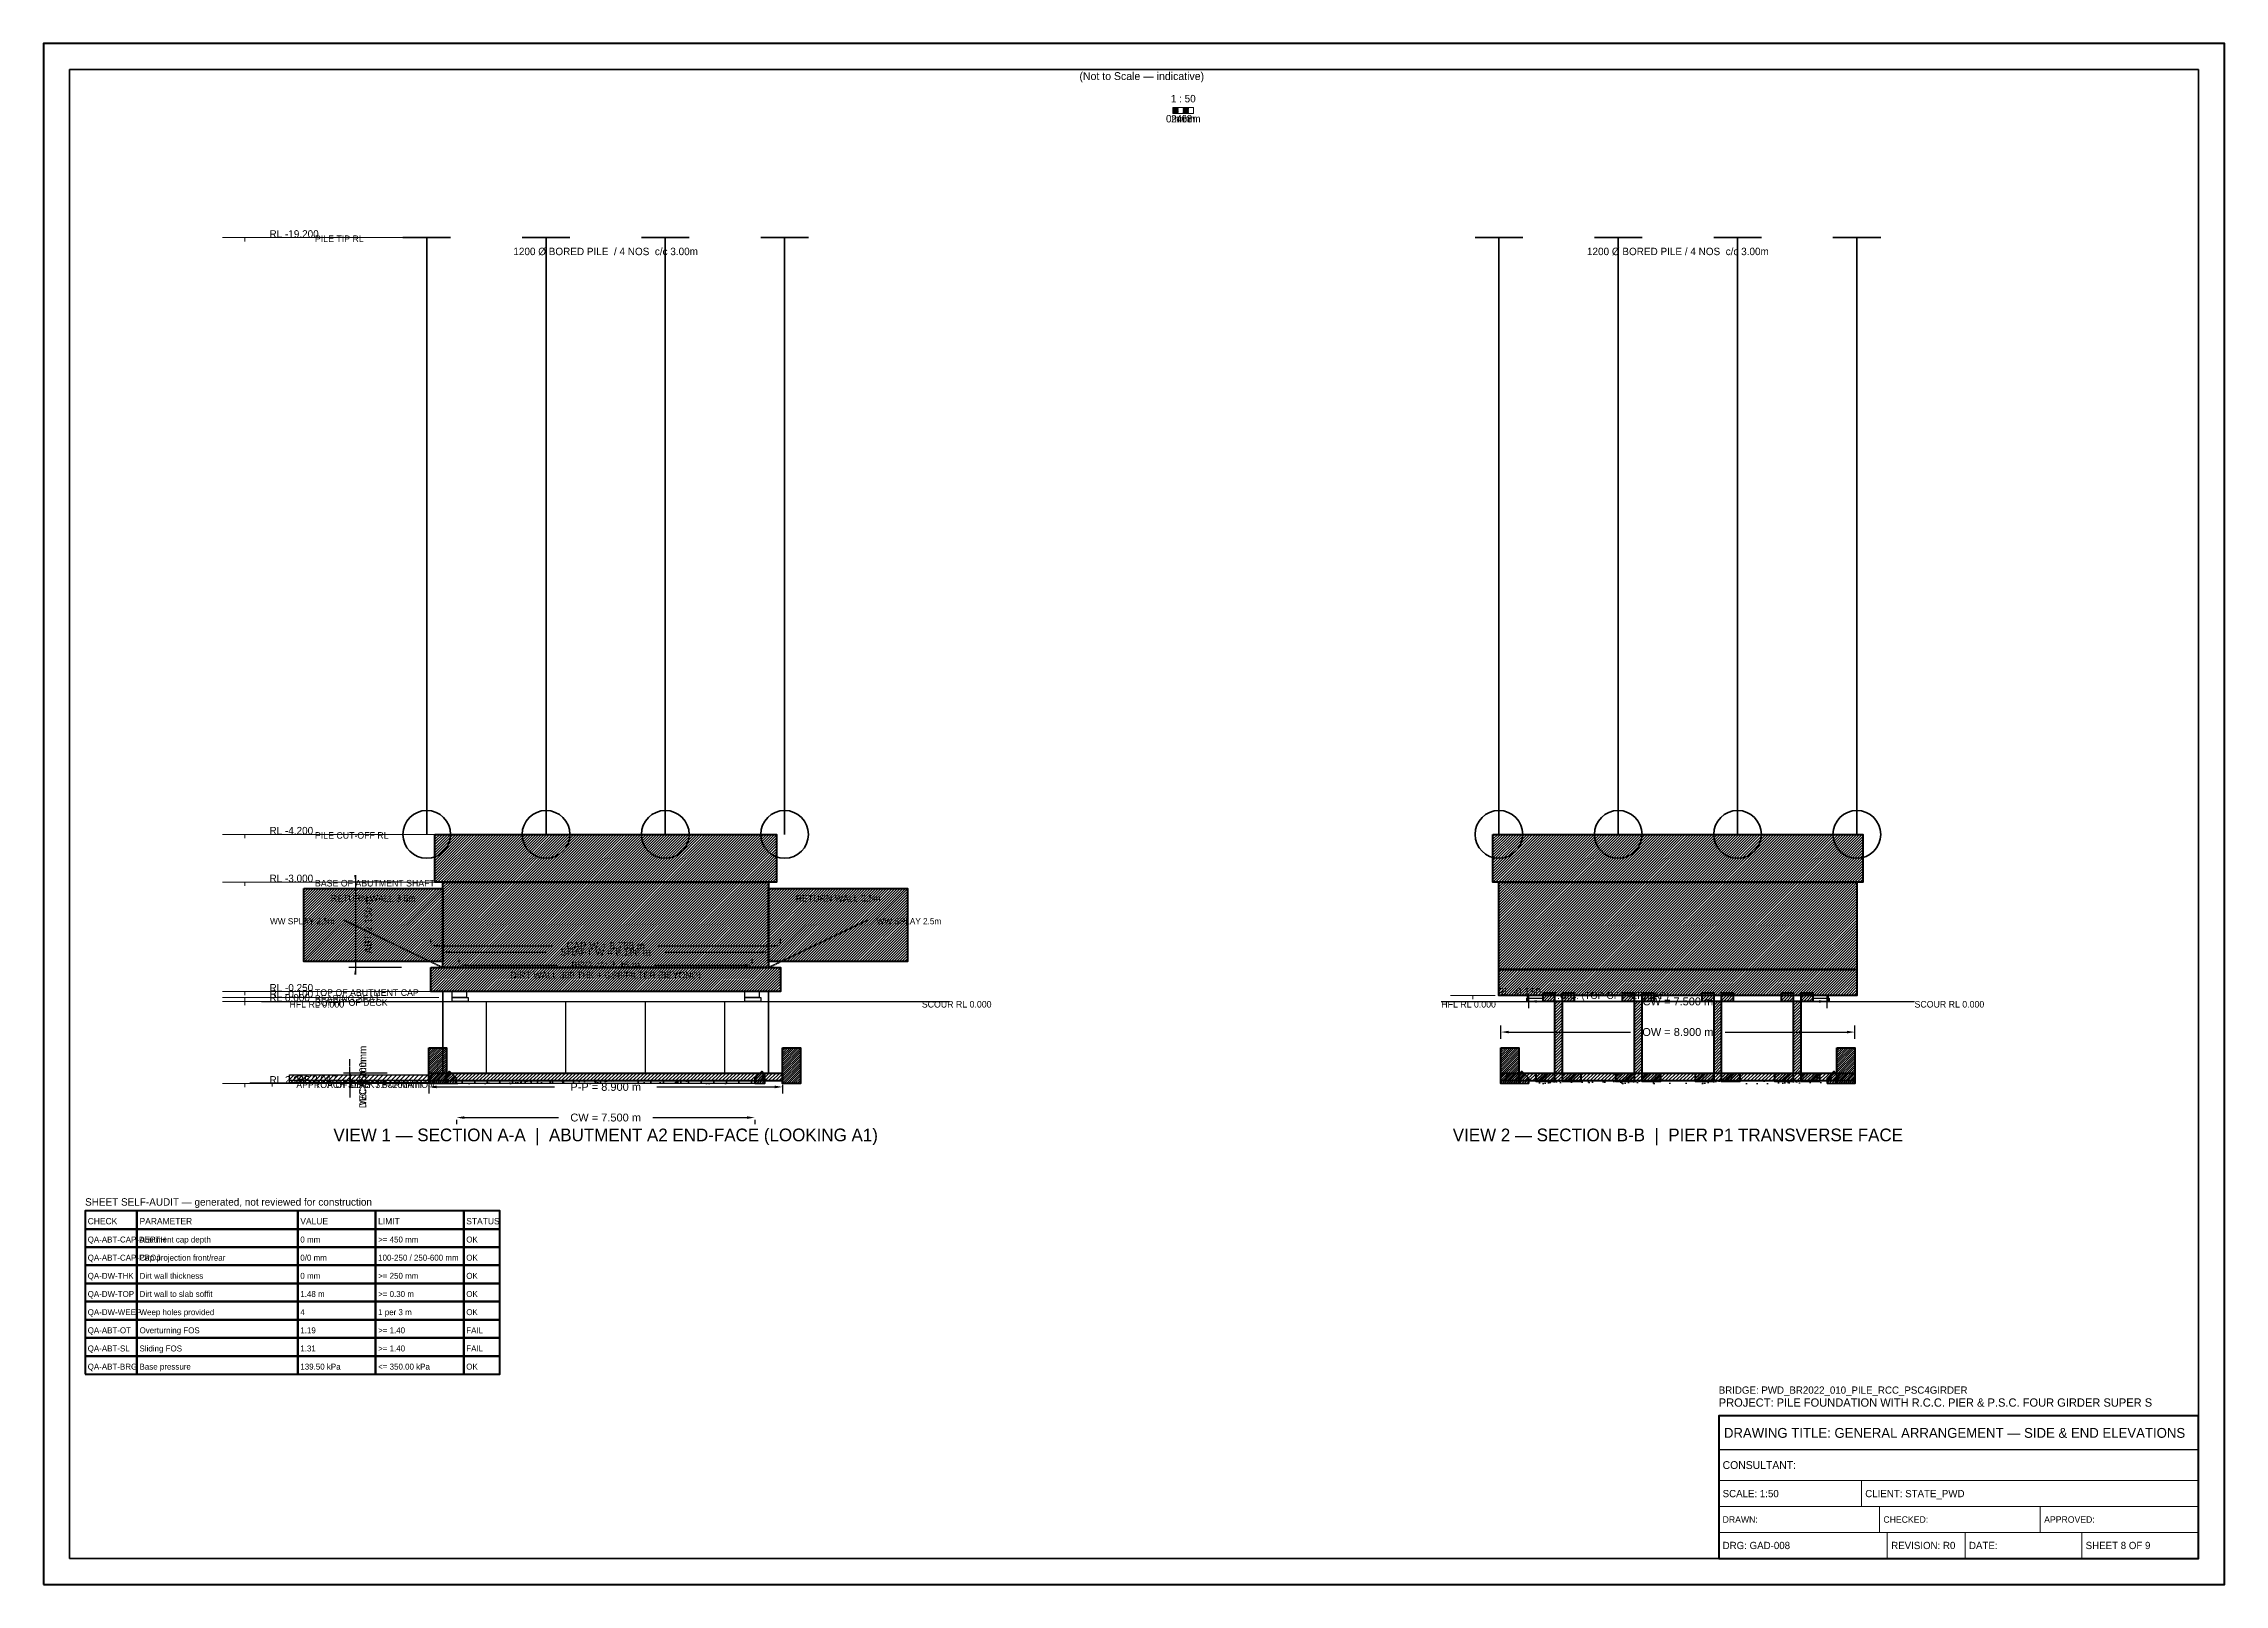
# Model space of a CAD drawing. Header units: metres. Extents: x 0 to 841, y 0 to 594.
import ezdxf
from ezdxf.enums import TextEntityAlignment as Align

# ---------------------------------------------------------------- set-up
doc = ezdxf.new("R2010")
doc.units = ezdxf.units.M
for name, pattern in [('DASHED', [0.5, 0.375, -0.125]), ('DASHED2', [0.25, 0.1875, -0.0625]), ('HIDDEN', [0.25, 0.1875, -0.0625])]:
    doc.linetypes.add(name, pattern=pattern)
for name, color, linetype, lineweight in [('BORDER-INNER', 7, 'Continuous', 35), ('BORDER-OUTER', 7, 'Continuous', 70), ('CIVIL-HFL', 5, 'DASHED', 25), ('CIVIL-ROAD', 7, 'Continuous', 25), ('CIVIL-SCOUR', 1, 'DASHED2', 18), ('DIM-LEVEL', 3, 'Continuous', 18), ('DIM-LINEAR', 3, 'Continuous', 18), ('FOUND-CAP', 2, 'Continuous', 35), ('FOUND-PILE', 4, 'Continuous', 35), ('STRUC-HATCHING', 8, 'Continuous', 18), ('STRUC-HIDDEN', 8, 'HIDDEN', 25), ('SUB-ABUT', 3, 'Continuous', 35), ('SUB-BEARING', 5, 'Continuous', 25), ('SUB-DIRT-WALL', 3, 'Continuous', 35), ('SUB-PIER', 2, 'Continuous', 35), ('SUPER-DECK', 2, 'Continuous', 50), ('SUPER-GIRDER', 1, 'Continuous', 35), ('SUPER-KERB', 7, 'Continuous', 25), ('SUPER-PARAPET', 2, 'Continuous', 35), ('SUPER-WEARING', 8, 'Continuous', 25), ('SYM-SCALE', 7, 'Continuous', 13), ('TEXT-GENERAL', 7, 'Continuous', 18), ('TEXT-HEADER', 7, 'Continuous', 25), ('TEXT-LEVEL', 5, 'Continuous', 18), ('TEXT-SPEC', 7, 'Continuous', 13), ('TEXT-TITLE', 7, 'Continuous', 25), ('TITLEBLK-BOX', 7, 'Continuous', 50), ('TITLEBLK-TEXT', 7, 'Continuous', 18)]:
    doc.layers.add(name, color=color, linetype=linetype, lineweight=lineweight)
doc.styles.add('BRIDGE_STD', font='Arial.ttf')
doc.dimstyles.new('pmb100', dxfattribs={"dimtxt": 2.5, "dimasz": 0.9375, "dimexe": 2.5, "dimexo": 2.5, "dimtad": 0, "dimtih": 1, "dimdec": 0, "dimtxsty": 'BRIDGE_STD', "dimcen": 2.5, "dimazin": 3, "dimtfac": 1, "dimtmove": 0, "dimatfit": 3})

msp = doc.modelspace()

# ---------------------------------------------------------------- hatches: boundary and pattern name
at = {"layer": 'STRUC-HATCHING'}
h = msp.add_hatch(dxfattribs=at)
h.set_pattern_fill('ANSI31', scale=0.230046)
h.paths.add_polyline_path([(150.9, 289.15), (282.6, 289.15), (282.6, 270.75), (150.9, 270.75)])
h = msp.add_hatch(dxfattribs=at)
h.set_pattern_fill('ANSI31', scale=0.2300463)
h.paths.add_polyline_path([(558.94, 289.15), (701.56, 289.15), (701.56, 270.75), (558.94, 270.75)])
h = msp.add_hatch(dxfattribs=at)
h.set_pattern_fill('ANSI31', scale=0.230046)
h.paths.add_polyline_path([(153.96, 270.75), (279.54, 270.75), (279.54, 237.78), (153.96, 237.78)])
h = msp.add_hatch(dxfattribs=at)
h.set_pattern_fill('ANSI31', scale=0.2300463)
h.paths.add_polyline_path([(561.24, 270.75), (699.26, 270.75), (699.26, 237.01), (561.24, 237.01)])
h = msp.add_hatch(dxfattribs=at)
h.set_pattern_fill('ANSI31', scale=0.230046)
h.paths.add_polyline_path([(100.29, 268.3), (153.96, 268.3), (153.96, 240.08), (100.29, 240.08)])
h = msp.add_hatch(dxfattribs=at)
h.set_pattern_fill('ANSI31', scale=0.230046)
h.paths.add_polyline_path([(279.54, 268.3), (333.21, 268.3), (333.21, 240.08), (279.54, 240.08)])
h = msp.add_hatch(dxfattribs=at)
h.set_pattern_fill('ANSI31', scale=0.230046)
h.paths.add_polyline_path([(149.36, 237.78), (284.14, 237.78), (284.14, 228.58), (149.36, 228.58)])
h = msp.add_hatch(dxfattribs=at)
h.set_pattern_fill('ANSI31', scale=0.2300463)
h.paths.add_polyline_path([(561.24, 237.01), (699.26, 237.01), (699.26, 227.04), (561.24, 227.04)])
h = msp.add_hatch(dxfattribs=at)
h.set_pattern_fill('ANSI31', scale=0.245383)
h.paths.add_polyline_path([(575.65, 197.14), (592.83, 197.14), (592.83, 193.82), (585.77, 193.82), (585.77, 228.05), (590.25, 228.05), (590.25, 224.74), (578.23, 224.74), (578.23, 228.05), (582.71, 228.05), (582.71, 193.82), (575.65, 193.82)])
h = msp.add_hatch(dxfattribs=at)
h.set_pattern_fill('ANSI31', scale=0.245383)
h.paths.add_polyline_path([(606.33, 197.14), (623.5, 197.14), (623.5, 193.82), (616.45, 193.82), (616.45, 228.05), (620.93, 228.05), (620.93, 224.74), (608.9, 224.74), (608.9, 228.05), (613.38, 228.05), (613.38, 193.82), (606.33, 193.82)])
h = msp.add_hatch(dxfattribs=at)
h.set_pattern_fill('ANSI31', scale=0.245383)
h.paths.add_polyline_path([(637, 197.14), (654.17, 197.14), (654.17, 193.82), (647.12, 193.82), (647.12, 228.05), (651.6, 228.05), (651.6, 224.74), (639.57, 224.74), (639.57, 228.05), (644.05, 228.05), (644.05, 193.82), (637, 193.82)])
h = msp.add_hatch(dxfattribs=at)
h.set_pattern_fill('ANSI31', scale=0.245383)
h.paths.add_polyline_path([(667.67, 197.14), (684.85, 197.14), (684.85, 193.82), (677.79, 193.82), (677.79, 228.05), (682.27, 228.05), (682.27, 224.74), (670.25, 224.74), (670.25, 228.05), (674.73, 228.05), (674.73, 193.82), (667.67, 193.82)])
h = msp.add_hatch(dxfattribs=at)
h.set_pattern_fill('ANSI31', scale=0.184037)
h.paths.add_polyline_path([(148.5, 206.87), (155.4, 206.87), (155.4, 193.07), (148.5, 193.07)])
h = msp.add_hatch(dxfattribs=at)
h.set_pattern_fill('ANSI31', scale=0.184037)
h.paths.add_polyline_path([(285, 206.87), (291.9, 206.87), (291.9, 193.07), (285, 193.07)])
h = msp.add_hatch(dxfattribs=at)
h.set_pattern_fill('ANSI31', scale=0.184037)
h.paths.add_polyline_path([(562, 206.87), (568.9, 206.87), (568.9, 193.07), (562, 193.07)])
h = msp.add_hatch(dxfattribs=at)
h.set_pattern_fill('ANSI31', scale=0.184037)
h.paths.add_polyline_path([(691.6, 206.87), (698.5, 206.87), (698.5, 193.07), (691.6, 193.07)])
h = msp.add_hatch(dxfattribs=at)
h.set_pattern_fill('ANSI31', scale=0.38341)
h.paths.add_polyline_path([(94.83, 196.41), (148.5, 196.41), (148.5, 193.34), (94.83, 193.34)])
h = msp.add_hatch(dxfattribs=at)
h.set_pattern_fill('ANSI31', scale=0.306728)
h.paths.add_polyline_path([(148.5, 197.14), (285, 197.14), (285, 194.07), (148.5, 194.07)])
h = msp.add_hatch(dxfattribs=at)
h.set_pattern_fill('ANSI31', scale=0.21471)
h.paths.add_polyline_path([(159.24, 193.07), (155.4, 193.07), (155.4, 196.45), (156.55, 197.8), (159.24, 195.1)])
h = msp.add_hatch(dxfattribs=at)
h.set_pattern_fill('ANSI31', scale=0.21471)
h.paths.add_polyline_path([(274.26, 193.07), (278.1, 193.07), (278.1, 196.45), (276.95, 197.8), (274.26, 195.1)])
h = msp.add_hatch(dxfattribs=at)
h.set_pattern_fill('ANSI31', scale=0.3067284)
h.paths.add_polyline_path([(562, 197.14), (698.5, 197.14), (698.5, 194.07), (562, 194.07)])
h = msp.add_hatch(dxfattribs=at)
h.set_pattern_fill('ANSI31', scale=0.21471)
h.paths.add_polyline_path([(572.74, 193.07), (568.9, 193.07), (568.9, 196.45), (570.05, 197.8), (572.74, 195.1)])
h = msp.add_hatch(dxfattribs=at)
h.set_pattern_fill('ANSI31', scale=0.21471)
h.paths.add_polyline_path([(687.76, 193.07), (691.6, 193.07), (691.6, 196.45), (690.45, 197.8), (687.76, 195.1)])
at = {"layer": 'SUPER-WEARING'}
h = msp.add_hatch(dxfattribs=at)
h.set_pattern_fill('AR-SAND', scale=0.0613457)
h.paths.add_polyline_path([(94.83, 194.34), (148.5, 194.34), (148.5, 193.34), (94.83, 193.34)])
h = msp.add_hatch(dxfattribs=at)
h.set_pattern_fill('AR-SAND', scale=0.0613457)
h.paths.add_polyline_path([(159.24, 194.07), (274.26, 194.07), (274.26, 193.07), (159.24, 193.07)])
h = msp.add_hatch(dxfattribs=at)
h.set_pattern_fill('AR-SAND', scale=0.0613457)
h.paths.add_polyline_path([(572.74, 194.07), (687.76, 194.07), (687.76, 193.07), (572.74, 193.07)])
at = {"layer": 'SYM-SCALE'}
h = msp.add_hatch(dxfattribs=at)
h.set_pattern_fill('SOLID')
h.paths.add_polyline_path([(435.5, 567.06), (437.5, 567.06), (437.5, 569.36), (435.5, 569.36)])
h = msp.add_hatch(dxfattribs=at)
h.set_pattern_fill('SOLID')
h.paths.add_polyline_path([(439.5, 567.06), (441.5, 567.06), (441.5, 569.36), (439.5, 569.36)])

# ---------------------------------------------------------------- linework, layer by layer
at = {"layer": 'BORDER-INNER'}
msp.add_lwpolyline([(10, 10), (831, 10), (831, 584), (10, 584), (10, 10)], dxfattribs=at)
at = {"layer": 'BORDER-OUTER'}
msp.add_lwpolyline([(0, 0), (841, 0), (841, 594), (0, 594), (0, 0)], dxfattribs=at)
at = {"layer": 'CIVIL-HFL', "color": 5, "linetype": 'DASHED'}
for p, q in [((84.09, 224.74), (349.41, 224.74)), ((539, 224.74), (721.5, 224.74))]:
    msp.add_line(p, q, dxfattribs=at)
at = {"layer": 'CIVIL-ROAD', "lineweight": 25}
msp.add_lwpolyline([(94.83, 196.41), (148.5, 196.41), (148.5, 193.34), (94.83, 193.34), (94.83, 196.41)], dxfattribs=at)
at = {"layer": 'CIVIL-SCOUR', "color": 1, "linetype": 'DASHED2'}
for p, q in [((84.09, 224.74), (349.41, 224.74)), ((539, 224.74), (721.5, 224.74))]:
    msp.add_line(p, q, dxfattribs=at)
at = {"layer": 'DIM-LEVEL'}
for p, q in [((69.04, 519.2), (86.25, 519.2)), ((77.65, 519.2), (77.65, 517.77)), ((69.04, 289.15), (86.25, 289.15)), ((77.65, 289.15), (77.65, 287.72)), ((69.04, 270.75), (86.25, 270.75)), ((77.65, 270.75), (77.65, 269.32)), ((69.04, 228.58), (86.25, 228.58)), ((77.65, 228.58), (77.65, 227.14)), ((69.04, 226.28), (86.25, 226.28)), ((69.04, 224.74), (86.25, 224.74)), ((77.65, 226.28), (77.65, 224.84)), ((77.65, 224.74), (77.65, 223.31)), ((542.51, 227.04), (559.72, 227.04)), ((551.11, 227.04), (551.11, 225.61)), ((69.04, 193.07), (86.25, 193.07)), ((77.65, 193.07), (77.65, 191.64)), ((79.47, 193.34), (96.68, 193.34)), ((88.08, 193.34), (88.08, 191.91))]:
    msp.add_line(p, q, dxfattribs=at)
at = {"layer": 'DIM-LEVEL', "color": 5}
for p, q in [((77.65, 519.2), (152.43, 519.2)), ((77.65, 289.15), (152.43, 289.15)), ((77.65, 270.75), (152.43, 270.75)), ((77.65, 228.58), (152.43, 228.58)), ((77.65, 226.28), (152.43, 226.28)), ((77.65, 224.74), (152.43, 224.74)), ((77.65, 193.07), (152.43, 193.07))]:
    msp.add_line(p, q, dxfattribs=at)
at = {"layer": 'FOUND-CAP', "lineweight": 40}
for points in [[(150.9, 289.15), (282.6, 289.15), (282.6, 270.75), (150.9, 270.75), (150.9, 289.15)], [(558.94, 289.15), (701.56, 289.15), (701.56, 270.75), (558.94, 270.75), (558.94, 289.15)]]:
    msp.add_lwpolyline(points, dxfattribs=at)
at = {"layer": 'FOUND-PILE', "color": 4, "lineweight": 35}
for p, q in [((138.53, 519.2), (156.94, 519.2)), ((147.74, 289.15), (147.74, 519.2)), ((184.54, 519.2), (202.95, 519.2)), ((193.75, 289.15), (193.75, 519.2)), ((230.55, 519.2), (248.96, 519.2)), ((239.75, 289.15), (239.75, 519.2)), ((276.56, 519.2), (294.97, 519.2)), ((285.76, 289.15), (285.76, 519.2)), ((552.03, 519.2), (570.44, 519.2)), ((561.24, 289.15), (561.24, 519.2)), ((598.04, 519.2), (616.45, 519.2)), ((607.25, 289.15), (607.25, 519.2)), ((644.05, 519.2), (662.46, 519.2)), ((653.25, 289.15), (653.25, 519.2)), ((690.06, 519.2), (708.47, 519.2)), ((699.26, 289.15), (699.26, 519.2))]:
    msp.add_line(p, q, dxfattribs=at)
at = {"layer": 'FOUND-PILE', "color": 4}
for centre in [(147.74, 289.15), (193.75, 289.15), (239.75, 289.15), (285.76, 289.15), (561.24, 289.15), (607.25, 289.15), (653.25, 289.15), (699.26, 289.15)]:
    msp.add_circle(centre, 9.2, dxfattribs=at)
at = {"layer": 'STRUC-HIDDEN', "color": 8, "linetype": 'HIDDEN'}
for p, q in [((155.4, 224.74), (278.1, 224.74)), ((170.74, 197.14), (170.74, 224.74)), ((201.41, 197.14), (201.41, 224.74)), ((232.09, 197.14), (232.09, 224.74)), ((262.76, 197.14), (262.76, 224.74))]:
    msp.add_line(p, q, dxfattribs=at)
at = {"layer": 'SUB-ABUT', "color": 3, "linetype": 'DASHED'}
for p, q in [((153.96, 237.78), (115.62, 256.18)), ((279.54, 237.78), (317.88, 256.18))]:
    msp.add_line(p, q, dxfattribs=at)
at = {"layer": 'SUB-ABUT', "lineweight": 50}
for points in [[(153.96, 270.75), (279.54, 270.75), (279.54, 237.78), (153.96, 237.78), (153.96, 270.75)], [(149.36, 237.78), (284.14, 237.78), (284.14, 228.58), (149.36, 228.58), (149.36, 237.78)]]:
    msp.add_lwpolyline(points, dxfattribs=at)
at = {"layer": 'SUB-ABUT', "lineweight": 40}
for points in [[(100.29, 268.3), (153.96, 268.3), (153.96, 240.08), (100.29, 240.08), (100.29, 268.3)], [(279.54, 268.3), (333.21, 268.3), (333.21, 240.08), (279.54, 240.08), (279.54, 268.3)]]:
    msp.add_lwpolyline(points, dxfattribs=at)
at = {"layer": 'SUB-ABUT', "lineweight": 30}
for points in [[(157.55, 228.58), (163.07, 228.58), (163.07, 226.28), (157.55, 226.28), (157.55, 228.58)], [(270.43, 228.58), (275.95, 228.58), (275.95, 226.28), (270.43, 226.28), (270.43, 228.58)]]:
    msp.add_lwpolyline(points, dxfattribs=at)
at = {"layer": 'SUB-BEARING', "lineweight": 30}
for points in [[(157.55, 226.28), (163.69, 226.28), (163.69, 224.74), (157.55, 224.74), (157.55, 226.28)], [(270.43, 226.28), (276.56, 226.28), (276.56, 224.74), (270.43, 224.74), (270.43, 226.28)], [(571.97, 226.01), (578.11, 226.01), (578.11, 224.74), (571.97, 224.74), (571.97, 226.01)], [(682.39, 226.01), (688.53, 226.01), (688.53, 224.74), (682.39, 224.74), (682.39, 226.01)]]:
    msp.add_lwpolyline(points, dxfattribs=at)
at = {"layer": 'SUB-DIRT-WALL', "lineweight": 35}
msp.add_lwpolyline([(153.96, 197.14), (279.54, 197.14), (279.54, 228.58), (153.96, 228.58), (153.96, 197.14)], dxfattribs=at)
at = {"layer": 'SUB-PIER', "lineweight": 50}
for points in [[(561.24, 270.75), (699.26, 270.75), (699.26, 237.01), (561.24, 237.01), (561.24, 270.75)], [(561.24, 237.01), (699.26, 237.01), (699.26, 227.04), (561.24, 227.04), (561.24, 237.01)]]:
    msp.add_lwpolyline(points, dxfattribs=at)
at = {"layer": 'SUB-PIER', "lineweight": 30}
msp.add_lwpolyline([(572.28, 227.04), (688.22, 227.04), (688.22, 224.74), (572.28, 224.74), (572.28, 227.04)], dxfattribs=at)
at = {"layer": 'SUPER-DECK', "lineweight": 50}
for points in [[(148.5, 197.14), (285, 197.14), (285, 194.07), (148.5, 194.07), (148.5, 197.14)], [(562, 197.14), (698.5, 197.14), (698.5, 194.07), (562, 194.07), (562, 197.14)]]:
    msp.add_lwpolyline(points, dxfattribs=at)
at = {"layer": 'SUPER-GIRDER', "lineweight": 40}
for points in [[(575.65, 197.14), (592.83, 197.14), (592.83, 193.82), (585.77, 193.82), (585.77, 228.05), (590.25, 228.05), (590.25, 224.74), (578.23, 224.74), (578.23, 228.05), (582.71, 228.05), (582.71, 193.82), (575.65, 193.82), (575.65, 197.14)], [(606.33, 197.14), (623.5, 197.14), (623.5, 193.82), (616.45, 193.82), (616.45, 228.05), (620.93, 228.05), (620.93, 224.74), (608.9, 224.74), (608.9, 228.05), (613.38, 228.05), (613.38, 193.82), (606.33, 193.82), (606.33, 197.14)], [(637, 197.14), (654.17, 197.14), (654.17, 193.82), (647.12, 193.82), (647.12, 228.05), (651.6, 228.05), (651.6, 224.74), (639.57, 224.74), (639.57, 228.05), (644.05, 228.05), (644.05, 193.82), (637, 193.82), (637, 197.14)], [(667.67, 197.14), (684.85, 197.14), (684.85, 193.82), (677.79, 193.82), (677.79, 228.05), (682.27, 228.05), (682.27, 224.74), (670.25, 224.74), (670.25, 228.05), (674.73, 228.05), (674.73, 193.82), (667.67, 193.82), (667.67, 197.14)]]:
    msp.add_lwpolyline(points, dxfattribs=at)
at = {"layer": 'SUPER-KERB', "lineweight": 35}
for points in [[(159.24, 193.07), (155.4, 193.07), (155.4, 196.45), (156.55, 197.8), (159.24, 195.1), (159.24, 193.07)], [(274.26, 193.07), (278.1, 193.07), (278.1, 196.45), (276.95, 197.8), (274.26, 195.1), (274.26, 193.07)], [(572.74, 193.07), (568.9, 193.07), (568.9, 196.45), (570.05, 197.8), (572.74, 195.1), (572.74, 193.07)], [(687.76, 193.07), (691.6, 193.07), (691.6, 196.45), (690.45, 197.8), (687.76, 195.1), (687.76, 193.07)]]:
    msp.add_lwpolyline(points, dxfattribs=at)
at = {"layer": 'SUPER-PARAPET', "lineweight": 40}
for points in [[(148.5, 206.87), (155.4, 206.87), (155.4, 193.07), (148.5, 193.07), (148.5, 206.87)], [(285, 206.87), (291.9, 206.87), (291.9, 193.07), (285, 193.07), (285, 206.87)], [(562, 206.87), (568.9, 206.87), (568.9, 193.07), (562, 193.07), (562, 206.87)], [(691.6, 206.87), (698.5, 206.87), (698.5, 193.07), (691.6, 193.07), (691.6, 206.87)]]:
    msp.add_lwpolyline(points, dxfattribs=at)
at = {"layer": 'SUPER-WEARING'}
for points in [[(94.83, 194.34), (148.5, 194.34), (148.5, 193.34), (94.83, 193.34), (94.83, 194.34)], [(159.24, 194.07), (274.26, 194.07), (274.26, 193.07), (159.24, 193.07), (159.24, 194.07)]]:
    msp.add_lwpolyline(points, dxfattribs=at)
at = {"layer": 'SYM-SCALE'}
msp.add_lwpolyline([(435.5, 567.06), (443.5, 567.06), (443.5, 569.36), (435.5, 569.36), (435.5, 567.06)], dxfattribs=at)
at = {"layer": 'TITLEBLK-BOX'}
for points in [[(16, 137), (36, 137), (36, 144), (16, 144), (16, 137)], [(36, 137), (98, 137), (98, 144), (36, 144), (36, 137)], [(98, 137), (128, 137), (128, 144), (98, 144), (98, 137)], [(128, 137), (162, 137), (162, 144), (128, 144), (128, 137)], [(162, 137), (176, 137), (176, 144), (162, 144), (162, 137)], [(16, 130), (36, 130), (36, 137), (16, 137), (16, 130)], [(36, 130), (98, 130), (98, 137), (36, 137), (36, 130)], [(98, 130), (128, 130), (128, 137), (98, 137), (98, 130)], [(128, 130), (162, 130), (162, 137), (128, 137), (128, 130)], [(162, 130), (176, 130), (176, 137), (162, 137), (162, 130)], [(16, 123), (36, 123), (36, 130), (16, 130), (16, 123)], [(36, 123), (98, 123), (98, 130), (36, 130), (36, 123)], [(98, 123), (128, 123), (128, 130), (98, 130), (98, 123)], [(128, 123), (162, 123), (162, 130), (128, 130), (128, 123)], [(162, 123), (176, 123), (176, 130), (162, 130), (162, 123)], [(16, 116), (36, 116), (36, 123), (16, 123), (16, 116)], [(36, 116), (98, 116), (98, 123), (36, 123), (36, 116)], [(98, 116), (128, 116), (128, 123), (98, 123), (98, 116)], [(128, 116), (162, 116), (162, 123), (128, 123), (128, 116)], [(162, 116), (176, 116), (176, 123), (162, 123), (162, 116)], [(16, 109), (36, 109), (36, 116), (16, 116), (16, 109)], [(36, 109), (98, 109), (98, 116), (36, 116), (36, 109)], [(98, 109), (128, 109), (128, 116), (98, 116), (98, 109)], [(128, 109), (162, 109), (162, 116), (128, 116), (128, 109)], [(162, 109), (176, 109), (176, 116), (162, 116), (162, 109)], [(16, 102), (36, 102), (36, 109), (16, 109), (16, 102)], [(16, 95), (36, 95), (36, 102), (16, 102), (16, 95)], [(36, 102), (98, 102), (98, 109), (36, 109), (36, 102)], [(36, 95), (98, 95), (98, 102), (36, 102), (36, 95)], [(98, 102), (128, 102), (128, 109), (98, 109), (98, 102)], [(98, 95), (128, 95), (128, 102), (98, 102), (98, 95)], [(128, 102), (162, 102), (162, 109), (128, 109), (128, 102)], [(128, 95), (162, 95), (162, 102), (128, 102), (128, 95)], [(162, 102), (176, 102), (176, 109), (162, 109), (162, 102)], [(162, 95), (176, 95), (176, 102), (162, 102), (162, 95)], [(16, 88), (36, 88), (36, 95), (16, 95), (16, 88)], [(36, 88), (98, 88), (98, 95), (36, 95), (36, 88)], [(98, 88), (128, 88), (128, 95), (98, 95), (98, 88)], [(128, 88), (162, 88), (162, 95), (128, 95), (128, 88)], [(162, 88), (176, 88), (176, 95), (162, 95), (162, 88)], [(16, 81), (36, 81), (36, 88), (16, 88), (16, 81)], [(36, 81), (98, 81), (98, 88), (36, 88), (36, 81)], [(98, 81), (128, 81), (128, 88), (98, 88), (98, 81)], [(128, 81), (162, 81), (162, 88), (128, 88), (128, 81)], [(162, 81), (176, 81), (176, 88), (162, 88), (162, 81)]]:
    msp.add_lwpolyline(points, dxfattribs=at)
at = {"layer": 'TITLEBLK-BOX', "lineweight": 50}
msp.add_lwpolyline([(646, 10), (831, 10), (831, 65), (646, 65), (646, 10)], dxfattribs=at)
at = {"layer": 'TITLEBLK-BOX', "lineweight": 30}
msp.add_lwpolyline([(646, 52), (831, 52), (831, 65), (646, 65), (646, 52)], dxfattribs=at)
at = {"layer": 'TITLEBLK-BOX', "lineweight": 18}
for points in [[(646, 40), (831, 40), (831, 52), (646, 52), (646, 40)], [(646, 30), (701, 30), (701, 40), (646, 40), (646, 30)], [(701, 30), (831, 30), (831, 40), (701, 40), (701, 30)], [(646, 20), (708, 20), (708, 30), (646, 30), (646, 20)], [(708, 20), (770, 20), (770, 30), (708, 30), (708, 20)], [(770, 20), (831, 20), (831, 30), (770, 30), (770, 20)], [(646, 10), (711, 10), (711, 20), (646, 20), (646, 10)], [(711, 10), (741, 10), (741, 20), (711, 20), (711, 10)], [(741, 10), (786, 10), (786, 20), (741, 20), (741, 10)], [(786, 10), (831, 10), (831, 20), (786, 20), (786, 10)]]:
    msp.add_lwpolyline(points, dxfattribs=at)

# ---------------------------------------------------------------- texts
at = {"layer": 'CIVIL-HFL', "color": 5}
for p in [(94.83, 222.38), (539, 222.38)]:
    msp.add_text('HFL RL 0.000', height=2.5305, dxfattribs=at).set_placement(p)
at = {"layer": 'CIVIL-SCOUR', "color": 1}
for p in [(338.67, 222.38), (721.5, 222.38)]:
    msp.add_text('SCOUR RL 0.000', height=2.5305, dxfattribs=at).set_placement(p)
at = {"layer": 'TEXT-GENERAL'}
for s, height, p in [('1 : 50', 2.868, (439.5, 571.36)), ('0m', 2.868, (435.5, 563.62)), ('2m', 2.868, (437.5, 563.62)), ('4m', 2.868, (439.5, 563.62)), ('6m', 2.868, (441.5, 563.62)), ('8m', 2.868, (443.5, 563.62)), ('1200 Ø BORED PILE  / 4 NOS  c/c 3.00m', 2.8679, (216.75, 512.45)), ('1200 Ø BORED PILE / 4 NOS  c/c 3.00m', 2.8679, (630.25, 512.45)), ('APPROACH SLAB  3.5×200mm', 2.5305, (121.66, 191.35))]:
    msp.add_text(s, height=height, dxfattribs=at).set_placement(p, align=Align.CENTER)
at = {"layer": 'TEXT-GENERAL', "color": 3}
for p in [(127.12, 263.24), (306.38, 263.24)]:
    msp.add_text('RETURN WALL 3.5m', height=2.5305, dxfattribs=at).set_placement(p, align=Align.CENTER)
at = {"layer": 'TEXT-HEADER'}
for s, height, p in [('T.O.C. (TOP OF PIER CAP)', 2.6992, (581.48, 225.69)), ('SHEET SELF-AUDIT — generated, not reviewed for construction', 2.8679, (16, 146)), ('CHECK', 2.438, (17, 138.8)), ('PARAMETER', 2.438, (37, 138.8)), ('VALUE', 2.438, (99, 138.8)), ('LIMIT', 2.438, (129, 138.8)), ('STATUS', 2.438, (163, 138.8))]:
    msp.add_text(s, height=height, dxfattribs=at).set_placement(p)
for s, p in [('VIEW 1 — SECTION A-A  |  ABUTMENT A2 END-FACE (LOOKING A1)', (216.75, 170.83)), ('VIEW 2 — SECTION B-B  |  PIER P1 TRANSVERSE FACE', (630.25, 170.83))]:
    msp.add_text(s, height=4.8923, dxfattribs=at).set_placement(p, align=Align.CENTER)
at = {"layer": 'TEXT-LEVEL'}
for s, height, p in [('RL -19.200', 2.868, (87.11, 519.2)), ('PILE TIP RL', 2.5305, (104.64, 517.51)), ('RL -4.200', 2.868, (87.11, 289.15)), ('PILE CUT-OFF RL', 2.5305, (104.64, 287.47)), ('RL -3.000', 2.868, (87.11, 270.75)), ('BASE OF ABUTMENT SHAFT', 2.5305, (104.64, 269.06)), ('RL -0.250', 2.868, (87.11, 228.58)), ('RL -0.100', 2.868, (87.11, 226.28)), ('RL 0.000', 2.868, (87.11, 224.74)), ('TOP OF ABUTMENT CAP', 2.5305, (104.64, 226.89)), ('BEARING SEAT', 2.5305, (104.64, 224.59)), ('RL -0.150', 2.868, (560.58, 227.04)), ('SOFFIT OF DECK', 2.5305, (104.64, 223.05)), ('RL 2.065', 2.868, (87.11, 193.07)), ('RL 2.047', 2.868, (97.54, 193.34)), ('TOP OF DECK / FORMATION', 2.5305, (104.64, 191.38))]:
    msp.add_text(s, height=height, dxfattribs=at).set_placement(p)
at = {"layer": 'TEXT-SPEC', "color": 8}
msp.add_text('(Not to Scale — indicative)', height=3.0366, dxfattribs=at).set_placement((423.5, 579.96), align=Align.CENTER)
at = {"layer": 'TEXT-SPEC', "color": 3}
msp.add_text('WW SPLAY 2.5m', height=2.3618, dxfattribs=at).set_placement((112.25, 254.49), align=Align.RIGHT)
for s, height, p in [('WW SPLAY 2.5m', 2.3618, (321.25, 254.49)), ('QA-ABT-CAP-DEPTH', 2.2943, (17, 131.8)), ('QA-ABT-CAP-PROJ', 2.2943, (17, 124.8)), ('Abutment cap depth', 2.2943, (37, 131.8)), ('Cap projection front/rear', 2.2943, (37, 124.8)), ('0 mm', 2.294, (99, 131.8)), ('0/0 mm', 2.294, (99, 124.8)), ('>= 450 mm', 2.294, (129, 131.8)), ('100-250 / 250-600 mm', 2.2943, (129, 124.8)), ('OK', 2.294, (163, 131.8)), ('OK', 2.294, (163, 124.8)), ('QA-DW-THK', 2.294, (17, 117.8)), ('Dirt wall thickness', 2.2943, (37, 117.8)), ('0 mm', 2.294, (99, 117.8)), ('>= 250 mm', 2.294, (129, 117.8)), ('OK', 2.294, (163, 117.8)), ('QA-DW-TOP', 2.294, (17, 110.8)), ('Dirt wall to slab soffit', 2.2943, (37, 110.8)), ('1.48 m', 2.294, (99, 110.8)), ('>= 0.30 m', 2.294, (129, 110.8)), ('OK', 2.294, (163, 110.8)), ('QA-DW-WEEP', 2.294, (17, 103.8)), ('Weep holes provided', 2.2943, (37, 103.8)), ('4', 2.29, (99, 103.8)), ('1 per 3 m', 2.294, (129, 103.8)), ('OK', 2.294, (163, 103.8)), ('QA-ABT-BRG', 2.294, (17, 82.8)), ('Base pressure', 2.2943, (37, 82.8)), ('139.50 kPa', 2.294, (99, 82.8)), ('<= 350.00 kPa', 2.2943, (129, 82.8)), ('OK', 2.294, (163, 82.8))]:
    msp.add_text(s, height=height, dxfattribs=at).set_placement(p)
msp.add_text('DIRT WALL 300 THK + GSB/FILTER (BEYOND)', height=2.5305, dxfattribs=at).set_placement((216.75, 233.64), align=Align.CENTER)
at = {"layer": 'TEXT-SPEC', "color": 1}
for s, height, p in [('QA-ABT-OT', 2.294, (17, 96.8)), ('Overturning FOS', 2.2943, (37, 96.8)), ('1.19', 2.294, (99, 96.8)), ('>= 1.40', 2.294, (129, 96.8)), ('FAIL', 2.294, (163, 96.8)), ('QA-ABT-SL', 2.294, (17, 89.8)), ('Sliding FOS', 2.2943, (37, 89.8)), ('1.31', 2.294, (99, 89.8)), ('>= 1.40', 2.294, (129, 89.8)), ('FAIL', 2.294, (163, 89.8))]:
    msp.add_text(s, height=height, dxfattribs=at).set_placement(p)
at = {"layer": 'TEXT-TITLE'}
for s, height, p in [('PROJECT: PILE FOUNDATION WITH R.C.C. PIER & P.S.C. FOUR GIRDER SUPER S', 3.2, (646, 68.5)), ('DRAWING TITLE: GENERAL ARRANGEMENT — SIDE & END ELEVATIONS', 3.8, (648, 56.5))]:
    msp.add_text(s, height=height, dxfattribs=at).set_placement(p)
at = {"layer": 'TITLEBLK-TEXT'}
for s, height, p in [('BRIDGE: PWD_BR2022_010_PILE_RCC_PSC4GIRDER', 2.8, (646, 73.5)), ('CONSULTANT: ', 3, (647.5, 44.5)), ('SCALE: 1:50', 2.8, (647.5, 33.6)), ('CLIENT: STATE_PWD', 2.8, (702.5, 33.6)), ('DRAWN: ', 2.5, (647.5, 23.75)), ('CHECKED: ', 2.5, (709.5, 23.75)), ('APPROVED: ', 2.5, (771.5, 23.75)), ('DRG: GAD-008', 2.8, (647.5, 13.6)), ('REVISION: R0', 2.8, (712.5, 13.6)), ('DATE: ', 2.8, (742.5, 13.6)), ('SHEET 8 OF 9', 2.8, (787.5, 13.6))]:
    msp.add_text(s, height=height, dxfattribs=at).set_placement(p)

# ---------------------------------------------------------------- dimensions: what is measured, and where the dimension line sits
at = {"layer": 'DIM-LINEAR'}
for base, p1, p2, text in [((120.22, 270.75), (140.47, 270.75), (140.47, 237.78), 'ABT 2.150 m'), ((118.14, 197.14), (135.01, 197.14), (135.01, 194.07), 'DECK 200mm'), ((118.14, 194.07), (135.01, 194.07), (135.01, 193.07), 'WC 65mm')]:
    msp.add_linear_dim(base=base, p1=p1, p2=p2, angle=90, text=text, dimstyle='pmb100', override={"dimtxt": 2.69921, "dimasz": 2.69921, "dimgap": 1.079684, "dimclrt": 3}, dxfattribs=at).render()
for base, p1, p2, text, override in [((153.96, 243.76), (153.96, 264), (279.54, 264), 'SHAFT W = 8.188 m', {"dimtxt": 2.69921, "dimasz": 2.69921, "dimgap": 1.079684, "dimclrt": 3}), ((149.36, 246.21), (149.36, 244.53), (284.14, 244.53), 'CAP W = 8.788 m', {"dimtxt": 2.69921, "dimasz": 2.69921, "dimgap": 1.079684, "dimclrt": 3}), ((160.31, 238.7), (160.31, 237.01), (273.19, 237.01), 'BRG c/c 7.36 m', {"dimtxt": 2.69921, "dimasz": 2.69921, "dimgap": 1.079684, "dimclrt": 3}), ((572.74, 224.74), (572.74, 219.68), (687.76, 219.68), 'CW = 7.500 m', {"dimtxt": 3.036612, "dimasz": 3.036612, "dimgap": 1.214645, "dimclrt": 3}), ((562, 212.93), (562, 207.87), (698.5, 207.87), 'OW = 8.900 m', {"dimtxt": 3.036612, "dimasz": 3.036612, "dimgap": 1.214645, "dimclrt": 3}), ((148.5, 191.77), (148.5, 195.14), (285, 195.14), 'P-P = 8.900 m', {"dimtxt": 3.036612, "dimasz": 3.036612, "dimgap": 1.214645, "dimclrt": 3}), ((159.24, 179.96), (159.24, 181.65), (274.26, 181.65), 'CW = 7.500 m', {"dimtxt": 3.036612, "dimasz": 3.036612, "dimgap": 1.214645, "dimclrt": 3})]:
    msp.add_linear_dim(base=base, p1=p1, p2=p2, text=text, dimstyle='pmb100', override=override, dxfattribs=at).render()

doc.saveas('drawing.dxf')
